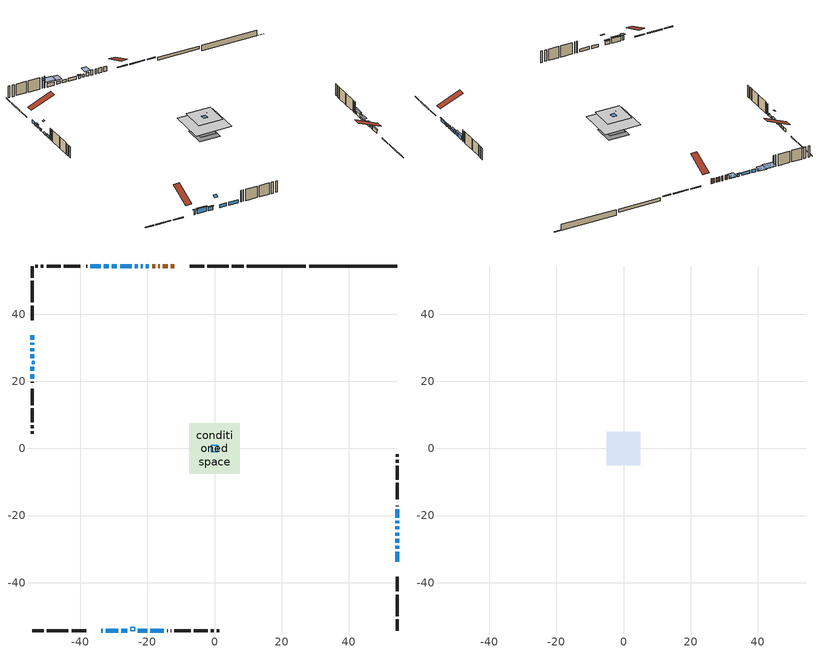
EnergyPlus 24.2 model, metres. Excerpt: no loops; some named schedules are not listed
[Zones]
conditioned space
 floor outside (Floor1 construction): -0.76,-0.76 -0.76,0.76 0.76,0.76 0.76,-0.76 z0.86
 floor outside (Floor2 construction): -0.85,-0.85 -0.85,0.85 0.85,0.85 0.85,-0.85 z0.86
 floor adiabatic (Floor4 construction): -3.23,-3.23 -3.23,3.23 3.23,3.23 3.23,-3.23 z0.86
 floor adiabatic (AdiabaticFloorConstruction): -7.5,-7.5 -7.5,7.5 7.5,7.5 7.5,-7.5 z3.3
 floor foundation (Slab1 construction): -4.26,-4.26 -4.26,4.26 4.26,4.26 4.26,-4.26 z-1.58
 floor foundation (Slab2 construction): -3.23,-3.23 -3.23,3.23 3.23,3.23 3.23,-3.23 z-0.53
 wall outside (RimJoist1 construction): 8.67,54.42 5.16,54.42 / -54.42,-54.42 -50.91,-54.42 / -54.42,54.42 -54.42,50.91 / 54.42,-54.42 54.42,-50.91 z0.86:1.16
 wall outside (RimJoist2 construction): 4.23,54.42 -2.19,54.42 / -49.98,-54.42 -43.56,-54.42 / -54.42,49.98 -54.42,43.56 / 54.42,-49.98 54.42,-43.56 z0.86:1.16
 wall outside (RimJoist3 construction): -3.12,54.42 -7.45,54.42 / -42.63,-54.42 -38.3,-54.42 / -54.42,42.63 -54.42,38.3 / 54.42,-42.63 54.42,-38.3 z0.86:1.16
 wall outside (AdiabaticWallConstruction 1): -11.95,54.42 -13.04,54.42 / -13.97,54.42 -15.43,54.42 / -16.35,54.42 -16.77,54.42 / -17.7,54.42 -18.61,54.42 z0.86:2.89
 wall outside (AdiabaticWallConstruction): -19.54,54.42 -20.45,54.42 / -54.42,29.96 -54.42,29.05 z0.86:2.39; -54.42,33.8 -54.42,32.43 / -54.42,31.5 -54.42,30.89 / -21.38,54.42 -21.95,54.42 / 54.42,-28.14 54.42,-26.91 / -24.72,54.42 -28.16,54.42 / 54.42,-25.99 54.42,-25.07 / -29.08,54.42 -30.61,54.42 / -54.42,22.19 -54.42,20.82 / -31.54,54.42 -33.06,54.42 / -22.87,-54.42 -20.13,-54.42 / -19.2,-54.42 -15.08,-54.42 z0.86:2.08; 54.42,-33.8 54.42,-30.75 z0.86:2.23; 54.42,-29.83 54.42,-29.06 / 54.42,-24.14 54.42,-23.23 / 54.42,-22.3 54.42,-21.54 z0.86:1.78; -22.88,54.42 -23.8,54.42 z0.86:1.93; -33.8,-54.42 -33.29,-54.42 z0.86:2.69; -32.36,-54.42 -28.71,-54.42 z0.86:2.89; -27.78,-54.42 -25.95,-54.42 / 54.42,-20.61 54.42,-18.17 / -33.99,54.42 -37.04,54.42 z0.86:2.38; -54.42,28.12 -54.42,26.9 z0.86:1.47; -54.42,24.34 -54.42,23.12 z0.86:1.32
 wall outside (Wall1 construction): -37.97,54.42 -38.18,54.42 / -14.16,-54.42 -13.94,-54.42 / -54.42,19.89 -54.42,19.67 / 54.42,-17.24 54.42,-17.03 z0.86:5.74
 wall outside (Wall2 construction): -39.11,54.42 -39.17,54.42 / -13.01,-54.42 -12.95,-54.42 / -54.42,18.75 -54.42,18.68 / 54.42,-16.1 54.42,-16.04 z0.86:5.74
 wall outside (Wall3 construction): -40.1,54.42 -44.98,54.42 / -12.02,-54.42 -7.14,-54.42 / -54.42,17.75 -54.42,12.87 / 54.42,-15.11 54.42,-10.22 z0.86:5.74
 wall outside (Wall4 construction): -45.91,54.42 -50.06,54.42 / -6.21,-54.42 -2.06,-54.42 / -54.42,11.94 -54.42,7.79 / 54.42,-9.29 54.42,-5.14 z0.86:5.74
 wall outside (Wall5 construction): -50.99,54.42 -51.82,54.42 / -1.13,-54.42 -0.3,-54.42 / -54.42,6.86 -54.42,6.03 / 54.42,-4.21 54.42,-3.38 z0.86:5.74
 wall outside (Wall6 construction): -52.75,54.42 -53.49,54.42 / 0.63,-54.42 1.37,-54.42 / -54.42,5.1 -54.42,4.36 / 54.42,-2.45 54.42,-1.71 z0.86:5.74
 wall foundation (FoundationWall1 construction): 28.21,54.42,-1.58 28.21,54.42,0.86 51.41,54.42,0.86 51.41,54.42,-1.48 54.42,54.42,-1.48 54.42,54.42,-1.58
 wall foundation (FoundationWall2 construction): 27.28,54.42 9.6,54.42 z-0.53:0.67
 window (WindowConstruction 18): -19.54,54.42 -20.45,54.42 z0.86:2.38
 window (WindowConstruction 7): -54.42,33.8 -54.42,32.43 z0.86:2.08
 window (WindowConstruction 8): -54.42,31.5 -54.42,30.89 z0.86:2.08
 window (WindowConstruction 20): -21.38,54.42 -21.95,54.42 z0.86:2.08
 window (WindowConstruction 9): 54.42,-33.8 54.42,-30.75 z0.86:2.23
 window (WindowConstruction 10): 54.42,-29.83 54.42,-29.06 z0.86:1.77
 window (WindowConstruction 11): 54.42,-28.13 54.42,-26.91 z0.86:2.08
 window (WindowConstruction 12): -22.88,54.42 -23.8,54.42 z0.86:1.93
 window (WindowConstruction 13): -24.73,54.42 -28.15,54.42 z0.86:2.08
 window (WindowConstruction 19): -33.8,-54.42 -33.29,-54.42 z0.86:2.69
 window (WindowConstruction 14): -32.36,-54.42 -28.71,-54.42 z0.86:2.89
 window (WindowConstruction 15): -27.78,-54.42 -25.95,-54.42 z0.86:2.38
 window (WindowConstruction 16): -54.42,29.96 -54.42,29.05 z0.86:2.38
 window (WindowConstruction 17): -54.42,28.12 -54.42,26.9 z0.86:1.47
 window (WindowConstruction 21): 54.42,-25.99 54.42,-25.07 z0.86:2.08
 window (WindowConstruction): 54.42,-24.14 54.42,-23.23 z0.86:1.77
 window (WindowConstruction 22): -29.08,54.42 -30.61,54.42 z0.86:2.08
 window (WindowConstruction 23): -54.42,24.34 -54.42,23.12 z0.86:1.32
 window (WindowConstruction 24): -54.42,22.19 -54.42,20.82 z0.86:2.08
 window (WindowConstruction 1): 54.42,-22.3 54.42,-21.54 z0.86:1.77
 window (WindowConstruction 2): 54.42,-20.61 54.42,-18.17 z0.86:2.38
 window (WindowConstruction 3): -31.54,54.42 -33.06,54.42 z0.86:2.08
 window (WindowConstruction 4): -33.99,54.42 -37.04,54.42 z0.86:2.38
 window (WindowConstruction 5): -22.87,-54.42 -20.13,-54.42 z0.86:2.08
 window (WindowConstruction 6): -19.2,-54.42 -15.08,-54.42 z0.86:2.08
 door (Door): -11.95,54.42 -13.04,54.42 z0.86:2.89
 door (Door 1): -13.97,54.42 -15.43,54.42 z0.86:2.89
 door (Door 2): -16.36,54.42 -16.77,54.42 z0.86:2.89
 door (Door 3): -17.7,54.42 -18.61,54.42 z0.86:2.89
 ceiling adiabatic (AdiabaticFloorConstruction): 7.5,-7.5 7.5,7.5 -7.5,7.5 -7.5,-7.5 z3.3
 roof outside (Roof1 construction): -2.12,2.12 -2.12,-2.12 2.12,-2.12 2.12,2.12 z5.74
 roof outside (AdiabaticRoofConstruction): 0.92,0.92 -0.92,0.92 -0.92,-0.92 0.92,-0.92 z5.74; -23.8,-54.42,5.74 -23.8,-53.29,6.21 -25.02,-53.29,6.21 -25.02,-54.42,5.74; -54.42,25.27,5.74 -53.77,25.27,6.01 -53.77,25.97,6.01 -54.42,25.97,5.74
 skylight (SkylightConstruction): 0.91,0.91 -0.91,0.91 -0.91,-0.91 0.91,-0.91 z5.74
 skylight (SkylightConstruction 1): -23.8,-54.42,5.74 -23.8,-53.3,6.21 -25.02,-53.3,6.21 -25.02,-54.42,5.74
 skylight (SkylightConstruction 2): -54.42,25.27,5.74 -53.77,25.27,6.01 -53.77,25.97,6.01 -54.42,25.97,5.74
attic - vented
 floor to conditioned space (Floor3 construction Reversed): -5.07,-5.07 -5.07,5.07 5.07,5.07 5.07,-5.07 z5.74
 roof outside (Roof2 construction): -11.02,54.42,5.74 -11.02,44.68,9.8 -8.38,44.68,9.8 -8.38,54.42,5.74; -34.73,-54.42,5.74 -34.73,-44.68,9.8 -37.37,-44.68,9.8 -37.37,-54.42,5.74; -54.42,34.73,5.74 -44.68,34.73,9.8 -44.68,37.37,9.8 -54.42,37.37,5.74; 54.42,-34.73,5.74 44.68,-34.73,9.8 44.68,-37.37,9.8 54.42,-37.37,5.74
shading: -21.06,54.42 -18.93,54.42 -18.93,57.47 -21.06,57.47 z2.99; 54.42,-30.6 54.42,-33.95 54.88,-33.95 54.88,-30.6 z2.38; 54.42,-28.76 54.42,-30.12 54.88,-30.12 54.88,-28.76 z2.07; 54.42,-26.62 54.42,-28.43 54.88,-28.43 54.88,-26.62 z2.38; -24.1,54.42 -22.58,54.42 -22.58,54.88 -24.1,54.88 z2.23; -32.83,-54.42 -34.26,-54.42 -34.26,-55.49 -32.83,-55.49 z3.15; -28.41,-54.42 -32.66,-54.42 -32.66,-54.88 -28.41,-54.88 z3.19; -25.65,-54.42 -28.08,-54.42 -28.08,-54.88 -25.65,-54.88 z2.68; -54.42,28.75 -54.42,30.26 -54.88,30.26 -54.88,28.75 z2.68; -54.42,26.6 -54.42,28.42 -54.88,28.42 -54.88,26.6 z1.77; 54.42,-22.32 54.42,-25.05 54.88,-25.05 54.88,-22.32 z2.69; -54.42,22.82 -54.42,24.64 -55.03,24.64 -55.03,22.82 z1.62; 54.42,-20.63 54.42,-23.21 54.88,-23.21 54.88,-20.63 z2.69; 54.42,-17.26 54.42,-21.52 54.88,-21.52 54.88,-17.26 z3.3; -33.67,54.42 -30.93,54.42 -30.93,57.47 -33.67,57.47 z2.69; -37.65,54.42 -33.38,54.42 -33.38,57.47 -37.65,57.47 z2.99
[Building]
Building 1: Terrain=Suburbs
[Site:Location]
Vancouver Intl AP_BC: Latitude {deg}=49.19; Longitude {deg}=-123.18; Time Zone {hr}=-8; Elevation {m}=4; Keep Site Location Information=Yes
[Site:GroundTemperature:Shallow]
8.06451, 6.96315, 6.87495, 7.3976, 9.49575, 11.5841, 13.3946, 14.5416, 14.639, 13.7062, 11.9418, 9.91751
[Site:WaterMainsTemperature]
Calculation Method=Schedule; Temperature Schedule=mains temperature schedule
[Material] Roughness=Rough; Thermal Absorptance=0.9
Name | Thickness {m} | Conductivity {W/m-K} | Density {kg/m3} | Specific Heat {J/kg-K} | Solar Absorptance | Visible Absorptance
asphalt or fiberglass shingles | 0.00635 | 0.162714 | 1121.4 | 1465.45 | 0.4 | 0.4
asphalt or fiberglass shingles 1 | 0.00635 | 0.162714 | 1121.4 | 1465.45 | 0.7 | 0.7
ceiling loosefill ins | 0.254 | 0.0480833 | 16.02 | 1046.75 | 0.7 | 0.7
ceiling stud and cavity | 0.1397 | 0.129003 | 65.682 | 1177.47 | 0.7 | 0.7
concrete 4.0 in. | 0.1016 | 1.803125 | 2242.8 | 837.4 | 0.7 | 0.7
concrete 8.0 in. | 0.2032 | 1.803125 | 2242.8 | 837.4 | 0.7 | 0.7
door material | 0.04445 | 0.0451087 | 512.64 | 1214.23 | 0.7 | 0.7
door material 1 | 0.04445 | 0.053851 | 512.64 | 1214.23 | 0.7 | 0.7
exterior vertical ins | 0.0413154 | 0.029427 | 32.04 | 1214.23 | 0.7 | 0.7
exterior vertical ins 1 | 0.00440455 | 0.029427 | 32.04 | 1214.23 | 0.7 | 0.7
floor covering | 0.0127 | 0.0433444 | 54.468 | 1339.84 | 0.6 | 0.6
floor covering 1 | 0.0127 | 9.015625 | 54.468 | 1339.84 | 0.6 | 0.6
floor rigid ins; roof rigid ins | 0.103632 | 0.029427 | 32.04 | 1214.23 | 0.7 | 0.7
floor rigid ins 1; roof rigid ins 1; wall rigid ins | 0.512978 | 0.029427 | 32.04 | 1214.23 | 0.7 | 0.7
floor stud and cavity | 0.1397 | 0.201264 | 92.3553 | 1139.71 | 0.7 | 0.7
floor stud and cavity 1 | 0.1397 | 0.194361 | 92.3553 | 1139.71 | 0.7 | 0.7
floor stud and cavity 2 | 0.0889 | 0.233522 | 50.32683 | 1063.81 | 0.7 | 0.7
floor stud and cavity 3 | 0.1397 | 1.75129 | 37.0049 | 1207.88 | 0.7 | 0.7
furniture material conditioned space 1 | 0.1524 | 0.115458 | 640.8 | 1214.23 | 0.6 | 0.6
gypsum board | 0.0127 | 0.160291 | 801 | 837.4 | 0.6 | 0.6
gypsum board 1 | 0.0127 | 0.160291 | 801 | 837.4 | 0.7 | 0.7
osb sheathing 0.5 in. | 0.0127 | 0.115458 | 512.64 | 1214.23 | 0.7 | 0.7
osb sheathing 0.75 in. | 0.01905 | 0.115458 | 512.64 | 1214.23 | 0.7 | 0.7
osb sheathing 2.0 in. | 0.0508 | 0.115458 | 512.64 | 1214.23 | 0.7 | 0.7
rim joist stud and cavity | 0.0508 | 0.0311024 | 125.044 | 1163.47 | 0.6 | 0.6
rim joist stud and cavity 1 | 0.0508 | 0.648972 | 50.32683 | 1063.81 | 0.6 | 0.6
roof stud and cavity | 0.2032 | 1.06914 | 78.34581 | 1123.46 | 0.7 | 0.7
roof stud and cavity 1 | 0.18415 | 1.78686 | 37.0049 | 1207.88 | 0.6 | 0.6
slab rigid ins | 0.0621787 | 0.029427 | 32.04 | 1214.23 | 0.7 | 0.7
wall stud and cavity | 0.1397 | 0.156797 | 139.0536 | 1170.24 | 0.7 | 0.7
wall stud and cavity 1 | 0.1397 | 0.197854 | 139.0536 | 1170.24 | 0.7 | 0.7
wall stud and cavity 2 | 0.1397 | 0.101716 | 139.0536 | 1170.24 | 0.7 | 0.7
wall stud and cavity 3 | 0.1397 | 0.103305 | 139.0536 | 1170.24 | 0.7 | 0.7
wall stud and cavity 4 | 0.1397 | 0.118771 | 139.0536 | 1170.24 | 0.7 | 0.7
wall stud and cavity 5 | 0.1397 | 0.073224 | 139.0536 | 1170.24 | 0.7 | 0.7
wall stud and cavity 6 | 0.0889 | 0.380278 | 52.3479 | 1209.89 | 0.7 | 0.7
wall stud and cavity 7 | 0.0889 | 0.391764 | 83.0341 | 1211.67 | 0.7 | 0.7
wood siding | 0.0254 | 0.102417 | 544.68 | 1172.36 | 0.4 | 0.4
wood siding 1; wood siding 2; wood siding 3 | 0.0254 | 0.102417 | 544.68 | 1172.36 | 0.7 | 0.7
[WindowMaterial:SimpleGlazingSystem]
Name | U-Factor {W/m2-K} | Solar Heat Gain Coefficient
SkylightMaterial | 3.96254 | 0.7477
SkylightMaterial 1 | 2.97402 | 0.7152
SkylightMaterial 2 | 3.42353 | 0.6827
WindowMaterial | 2.95029 | 0.64
WindowMaterial 1 | 2.96164 | 0.62
WindowMaterial 10 | 2.98606 | 0.56
WindowMaterial 11 | 3.00934 | 0.53
WindowMaterial 12 | 2.91792 | 0.64
WindowMaterial 13 | 4.21762 | 0.68
WindowMaterial 14 | 2.89408 | 0.69
WindowMaterial 15 | 2.99458 | 0.6
WindowMaterial 16 | 3.7259 | 0.69
WindowMaterial 17 | 2.77597 | 0.6
WindowMaterial 18 | 4.284051 | 0.65
WindowMaterial 19 | 2.99912 | 0.59
WindowMaterial 2 | 6.50642 | 0.81
WindowMaterial 20 | 3.04 | 0.45
WindowMaterial 3 | 2.96562 | 0.59
WindowMaterial 4 | 2.912814 | 0.65
WindowMaterial 5 | 2.8867 | 0.7
WindowMaterial 6 | 2.87534 | 0.71
WindowMaterial 7 | 3.01842 | 0.5
WindowMaterial 8 | 2.90486 | 0.68
WindowMaterial 9 | 3.03092 | 0.49
[Construction]
AdiabaticFloorConstruction: floor stud and cavity 3, floor rigid ins 1, osb sheathing 0.75 in., floor covering
AdiabaticRoofConstruction: asphalt or fiberglass shingles 1, roof rigid ins 1, osb sheathing 0.75 in., roof stud and cavity 1
AdiabaticWallConstruction: wood siding 2, wall rigid ins, wall stud and cavity 6, gypsum board
AdiabaticWallConstruction 1: wood siding 3, wall rigid ins, wall stud and cavity 6, gypsum board
Door; Door 2; Door 3: door material
Door 1: door material 1
Floor1 construction: floor stud and cavity, floor rigid ins, osb sheathing 0.75 in., floor covering
Floor2 construction: floor stud and cavity 1, floor rigid ins, osb sheathing 0.75 in., floor covering
Floor3 construction Reversed: gypsum board, ceiling stud and cavity, ceiling loosefill ins
Floor4 construction: floor stud and cavity 2, floor covering 1
FoundationWall1 construction; FoundationWall2 construction: concrete 8.0 in., gypsum board 1
furniture construction conditioned space 1: furniture material conditioned space 1
PartitionWallConstruction: gypsum board, wall stud and cavity 7, gypsum board
RimJoist1 construction; RimJoist2 construction: wood siding 1, osb sheathing 2.0 in., rim joist stud and cavity
RimJoist3 construction: wood siding 1, rim joist stud and cavity 1
Roof1 construction: asphalt or fiberglass shingles, roof rigid ins, osb sheathing 0.75 in., roof stud and cavity, gypsum board
Roof2 construction: asphalt or fiberglass shingles
SkylightConstruction: SkylightMaterial
SkylightConstruction 1: SkylightMaterial 1
SkylightConstruction 2: SkylightMaterial 2
Slab1 construction: slab rigid ins, concrete 4.0 in.
Slab2 construction: concrete 4.0 in.
Wall1 construction: wood siding, osb sheathing 0.5 in., wall stud and cavity, gypsum board
Wall2 construction: wood siding, osb sheathing 0.5 in., wall stud and cavity 1, gypsum board
Wall3 construction: wood siding, osb sheathing 0.5 in., wall stud and cavity 2, gypsum board
Wall4 construction: wood siding, osb sheathing 0.5 in., wall stud and cavity 3, gypsum board
Wall5 construction: wood siding, osb sheathing 0.5 in., wall stud and cavity 4, gypsum board
Wall6 construction: wood siding, osb sheathing 0.5 in., wall stud and cavity 5, gypsum board
WindowConstruction; WindowConstruction 7: WindowMaterial
WindowConstruction 1: WindowMaterial 1
WindowConstruction 10: WindowMaterial 9
WindowConstruction 11: WindowMaterial 10
WindowConstruction 12: WindowMaterial 11
WindowConstruction 13: WindowMaterial 12
WindowConstruction 14: WindowMaterial 13
WindowConstruction 15: WindowMaterial 14
WindowConstruction 16: WindowMaterial 15
WindowConstruction 17; WindowConstruction 8: WindowMaterial 7
WindowConstruction 18: WindowMaterial 16
WindowConstruction 19: WindowMaterial 17
WindowConstruction 2: WindowMaterial 2
WindowConstruction 20: WindowMaterial 18
WindowConstruction 21: WindowMaterial 19
WindowConstruction 22; WindowConstruction 3: WindowMaterial 3
WindowConstruction 23; WindowConstruction 24: WindowMaterial 20
WindowConstruction 4: WindowMaterial 4
WindowConstruction 5: WindowMaterial 5
WindowConstruction 6: WindowMaterial 6
WindowConstruction 9: WindowMaterial 8
[Zone] Multiplier=1; Part of Total Floor Area=Yes
Name | Volume {m3}
attic - vented | 68.6745
conditioned space | 876.5
[Space]
Name | Zone | Volume {m3}
attic - vented 1 | attic - vented | 68.6745
conditioned space 1 | conditioned space | 876.5
[ZoneInfiltration:EffectiveLeakageArea]
infil attic - vented 1: Zone or Space=attic - vented 1; Schedule=Always On Discrete; Effective Air Leakage Area {cm2}=4250.38; Stack Coefficient=0.000282342; Wind Coefficient=1.13529e-05
[ZoneMixing]
whole house fan mix: Zone or Space=attic - vented; Schedule=Always On Continuous; Design Flow Rate Calculation Method=Flow/Zone; Design Flow Rate {m3/s}=0; Source Zone or Space=conditioned space
[SurfaceProperty:ExposedFoundationPerimeter] Exposed Perimeter Calculation Method=TotalExposedPerimeter
Name | Total Exposed Perimeter {m}
Slab1 | 26.213
Slab2 | 17.678
[InternalMass] Zone or ZoneList=conditioned space; Space or SpaceList=conditioned space 1
Name | Construction | Surface Area {m2}
furniture mass conditioned space 1 | furniture construction conditioned space 1 | 154.632
partition wall mass | PartitionWallConstruction | 344.87
[Lights]
interior lighting: Zone or ZoneList or Space or SpaceList=conditioned space 1; Schedule=interior lighting schedule; Design Level Calculation Method=LightingLevel; Lighting Level {W}=343.2; Return Air Fraction=0; Fraction Radiant=0.6; Fraction Visible=0.2; Fraction Replaceable=1
[People]
occupants: Zone or ZoneList or Space or SpaceList=conditioned space 1; Number of People Schedule=occupants schedule; Number of People Calculation Method=People; Number of People=3; Fraction Radiant=0.314171; Sensible Heat Fraction=0.56303; Activity Level Schedule=occupants activity schedule; Carbon Dioxide Generation Rate {m3/s-W}=0; Enable ASHRAE 55 Comfort Warnings=No; Mean Radiant Temperature Calculation Type=EnclosureAveraged
[ElectricEquipment] Zone or ZoneList or Space or SpaceList=conditioned space 1; Design Level Calculation Method=EquipmentLevel
Name | Schedule | Design Level {W} | Fraction Latent | Fraction Radiant | Fraction Lost
clothes dryer | clothes dryer schedule | 140.772 | 0.015 | 0.081 | 0.85
clothes washer | clothes washer schedule | 32.1985 | 0.03 | 0.162 | 0.7
cooking range | cooking range schedule | 215.147 | 0.08 | 0.432 | 0.2
dishwasher | dishwasher schedule | 66.8632 | 0.3 | 0.18 | 0.4
fridge | fridge schedule | 72.9452 | 0 | 0.6 | 0
mech vent bath fan 0 | mech vent bath fan 0 schedule | 25.1 | 0 | 0 | 1
mech vent bath fan 1 | mech vent bath fan 1 schedule | 25.1 | 0 | 0 | 1
mech vent house fan | mech vent house fan schedule | 0 | 0 | 0 | 1
mech vent house fan cfis | mech vent house fan cfis schedule | 0 | 0 | 0 | 0
mech vent range fan 0 | mech vent range fan 0 schedule | 57 | 0 | 0 | 1
misc plug loads | misc plug loads schedule | 494.7 | 0.045 | 0.513 | 0.1
whole house fan | Always On Discrete | 0 | 0 | 0 | 1
[OtherEquipment] Zone or ZoneList or Space or SpaceList=conditioned space 1; Design Level Calculation Method=EquipmentLevel
Name | Fuel Type | Schedule | Design Level {W} | Fraction Latent | Fraction Radiant | Fraction Lost
clothes dryer 1 | Electricity | clothes dryer schedule | 0 | 0.015 | 0.081 | 0.85
cooking range 1 | Electricity | cooking range schedule | 0 | 0.08 | 0.432 | 0.2
general water use latent | None | general water use schedule | 62.594 | 1 | 0 | 0
general water use sensible | None | general water use schedule | -61.6891 | 0 | 0.6 | 0
mech vent house fan latent load | None | Always On Discrete | 0 | 1 | 0 | 0
mech vent house fan sensible load | None | Always On Discrete | 0 | 0 | 0 | 0
water heater energy adjustment1 | NaturalGas | Always On Discrete | 0.01 | 0 | 0 | 1
[ZoneInfiltration:DesignFlowRate] Zone or ZoneList or Space or SpaceList=conditioned space 1; Schedule=Always On Discrete; Design Flow Rate Calculation Method=Flow/Zone; Design Flow Rate {m3/s}=0
infil flow; natural vent flow; whole house fan flow
[Foundation:Kiva] Initial Indoor Air Temperature {C}=18; Wall Depth Below Slab {m}=0.2032; Custom Block X Position 1 {m}=0.2159; Custom Block Z Position 1 {m}=0
Name | Wall Height Above Grade {m} | Custom Block Material Name 1 | Custom Block Depth 1 {m}
Foundation Kiva 1 | 0.859993 | exterior vertical ins | 2.43998
Foundation Kiva 2 | 0.670011 | exterior vertical ins 1 | 1.2
[Foundation:Kiva:Settings]
Soil Conductivity {W/m-K}=0.849921; Soil Density {kg/m3}=1842.3; Soil Specific Heat {J/kg-K}=418.7; Ground Solar Absorptivity=0.9; Ground Thermal Absorptivity=0.9; Ground Surface Roughness {m}=0.03; Far-Field Width {m}=40; Deep-Ground Boundary Condition=ZeroFlux; Deep-Ground Depth {m}=40; Minimum Cell Dimension {m}=0.2; Maximum Cell Growth Coefficient=3; Simulation Timestep=Timestep
[Exterior:Lights]
exterior lighting: Schedule=exterior lighting schedule; Design Level {W}=75.6
[Schedule:Constant]
Name | Hourly Value
Always On Continuous; mech vent house fan schedule; mech vent house fan cfis schedule; Always On Discrete | 1
occupants activity schedule | 117.228
fridge schedule | 0
[Schedule:Week:Daily]
interior lighting schedule Week Rule - Jan1-Jan27: interior lighting schedule day, interior lighting schedule day, interior lighting schedule day, interior lighting schedule day, interior lighting schedule day, interior lighting schedule day, interior lighting schedule day, interior lighting schedule default day, interior lighting schedule default day, interior lighting schedule default day, interior lighting schedule default day, interior lighting schedule default day
interior lighting schedule Week Rule - Jan28-Feb3: interior lighting schedule day, interior lighting schedule day, interior lighting schedule day, interior lighting schedule day, interior lighting schedule day 1, interior lighting schedule day 1, interior lighting schedule day 1, interior lighting schedule default day, interior lighting schedule default day, interior lighting schedule default day, interior lighting schedule default day, interior lighting schedule default day
interior lighting schedule Week Rule - Feb4-Feb24: interior lighting schedule day 1, interior lighting schedule day 1, interior lighting schedule day 1, interior lighting schedule day 1, interior lighting schedule day 1, interior lighting schedule day 1, interior lighting schedule day 1, interior lighting schedule default day, interior lighting schedule default day, interior lighting schedule default day, interior lighting schedule default day, interior lighting schedule default day
interior lighting schedule Week Rule - Feb25-Mar3: interior lighting schedule day 1, interior lighting schedule day 1, interior lighting schedule day 1, interior lighting schedule day 1, interior lighting schedule day 2, interior lighting schedule day 2, interior lighting schedule day 2, interior lighting schedule default day, interior lighting schedule default day, interior lighting schedule default day, interior lighting schedule default day, interior lighting schedule default day
interior lighting schedule Week Rule - Mar4-Mar31: interior lighting schedule day 2, interior lighting schedule day 2, interior lighting schedule day 2, interior lighting schedule day 2, interior lighting schedule day 2, interior lighting schedule day 2, interior lighting schedule day 2, interior lighting schedule default day, interior lighting schedule default day, interior lighting schedule default day, interior lighting schedule default day, interior lighting schedule default day
interior lighting schedule Week Rule - Apr1-Apr28: interior lighting schedule day 3, interior lighting schedule day 3, interior lighting schedule day 3, interior lighting schedule day 3, interior lighting schedule day 3, interior lighting schedule day 3, interior lighting schedule day 3, interior lighting schedule default day, interior lighting schedule default day, interior lighting schedule default day, interior lighting schedule default day, interior lighting schedule default day
interior lighting schedule Week Rule - Apr29-May5: interior lighting schedule day 3, interior lighting schedule day 3, interior lighting schedule day 4, interior lighting schedule day 4, interior lighting schedule day 4, interior lighting schedule day 4, interior lighting schedule day 4, interior lighting schedule default day, interior lighting schedule default day, interior lighting schedule default day, interior lighting schedule default day, interior lighting schedule default day
interior lighting schedule Week Rule - May6-May26: interior lighting schedule day 4, interior lighting schedule day 4, interior lighting schedule day 4, interior lighting schedule day 4, interior lighting schedule day 4, interior lighting schedule day 4, interior lighting schedule day 4, interior lighting schedule default day, interior lighting schedule default day, interior lighting schedule default day, interior lighting schedule default day, interior lighting schedule default day
interior lighting schedule Week Rule - May27-Jun2: interior lighting schedule day 4, interior lighting schedule day 4, interior lighting schedule day 4, interior lighting schedule day 4, interior lighting schedule day 4, interior lighting schedule day 5, interior lighting schedule day 5, interior lighting schedule default day, interior lighting schedule default day, interior lighting schedule default day, interior lighting schedule default day, interior lighting schedule default day
interior lighting schedule Week Rule - Jun3-Jun30: interior lighting schedule day 5, interior lighting schedule day 5, interior lighting schedule day 5, interior lighting schedule day 5, interior lighting schedule day 5, interior lighting schedule day 5, interior lighting schedule day 5, interior lighting schedule default day, interior lighting schedule default day, interior lighting schedule default day, interior lighting schedule default day, interior lighting schedule default day
interior lighting schedule Week Rule - Jul1-Jul28: interior lighting schedule day 6, interior lighting schedule day 6, interior lighting schedule day 6, interior lighting schedule day 6, interior lighting schedule day 6, interior lighting schedule day 6, interior lighting schedule day 6, interior lighting schedule default day, interior lighting schedule default day, interior lighting schedule default day, interior lighting schedule default day, interior lighting schedule default day
interior lighting schedule Week Rule - Jul29-Aug4: interior lighting schedule day 6, interior lighting schedule day 6, interior lighting schedule day 6, interior lighting schedule day 7, interior lighting schedule day 7, interior lighting schedule day 7, interior lighting schedule day 7, interior lighting schedule default day, interior lighting schedule default day, interior lighting schedule default day, interior lighting schedule default day, interior lighting schedule default day
interior lighting schedule Week Rule - Aug5-Aug25: interior lighting schedule day 7, interior lighting schedule day 7, interior lighting schedule day 7, interior lighting schedule day 7, interior lighting schedule day 7, interior lighting schedule day 7, interior lighting schedule day 7, interior lighting schedule default day, interior lighting schedule default day, interior lighting schedule default day, interior lighting schedule default day, interior lighting schedule default day
interior lighting schedule Week Rule - Aug26-Sep1: interior lighting schedule day 7, interior lighting schedule day 7, interior lighting schedule day 7, interior lighting schedule day 7, interior lighting schedule day 7, interior lighting schedule day 7, interior lighting schedule day 8, interior lighting schedule default day, interior lighting schedule default day, interior lighting schedule default day, interior lighting schedule default day, interior lighting schedule default day
interior lighting schedule Week Rule - Sep2-Sep29: interior lighting schedule day 8, interior lighting schedule day 8, interior lighting schedule day 8, interior lighting schedule day 8, interior lighting schedule day 8, interior lighting schedule day 8, interior lighting schedule day 8, interior lighting schedule default day, interior lighting schedule default day, interior lighting schedule default day, interior lighting schedule default day, interior lighting schedule default day
interior lighting schedule Week Rule - Sep30-Oct6: interior lighting schedule day 8, interior lighting schedule day 9, interior lighting schedule day 9, interior lighting schedule day 9, interior lighting schedule day 9, interior lighting schedule day 9, interior lighting schedule day 9, interior lighting schedule default day, interior lighting schedule default day, interior lighting schedule default day, interior lighting schedule default day, interior lighting schedule default day
interior lighting schedule Week Rule - Oct7-Oct27: interior lighting schedule day 9, interior lighting schedule day 9, interior lighting schedule day 9, interior lighting schedule day 9, interior lighting schedule day 9, interior lighting schedule day 9, interior lighting schedule day 9, interior lighting schedule default day, interior lighting schedule default day, interior lighting schedule default day, interior lighting schedule default day, interior lighting schedule default day
interior lighting schedule Week Rule - Oct28-Nov3: interior lighting schedule day 9, interior lighting schedule day 9, interior lighting schedule day 9, interior lighting schedule day 9, interior lighting schedule day 10, interior lighting schedule day 10, interior lighting schedule day 10, interior lighting schedule default day, interior lighting schedule default day, interior lighting schedule default day, interior lighting schedule default day, interior lighting schedule default day
interior lighting schedule Week Rule - Nov4-Nov24: interior lighting schedule day 10, interior lighting schedule day 10, interior lighting schedule day 10, interior lighting schedule day 10, interior lighting schedule day 10, interior lighting schedule day 10, interior lighting schedule day 10, interior lighting schedule default day, interior lighting schedule default day, interior lighting schedule default day, interior lighting schedule default day, interior lighting schedule default day
interior lighting schedule Week Rule - Nov25-Dec1: interior lighting schedule day 10, interior lighting schedule day 10, interior lighting schedule day 10, interior lighting schedule day 10, interior lighting schedule day 10, interior lighting schedule day 10, interior lighting schedule day 11, interior lighting schedule default day, interior lighting schedule default day, interior lighting schedule default day, interior lighting schedule default day, interior lighting schedule default day
interior lighting schedule Week Rule - Dec2-Dec31: interior lighting schedule day 11, interior lighting schedule day 11, interior lighting schedule day 11, interior lighting schedule day 11, interior lighting schedule day 11, interior lighting schedule day 11, interior lighting schedule day 11, interior lighting schedule default day, interior lighting schedule default day, interior lighting schedule default day, interior lighting schedule default day, interior lighting schedule default day
occupants schedule Week Rule - Jan1-Dec31: occupants schedule day, occupants schedule day, occupants schedule day, occupants schedule day, occupants schedule day, occupants schedule day, occupants schedule day, occupants schedule default day, occupants schedule default day, occupants schedule default day, occupants schedule default day, occupants schedule default day
clothes dryer schedule Week Rule - Jan1-Dec31: clothes dryer schedule day, clothes dryer schedule day, clothes dryer schedule day, clothes dryer schedule day, clothes dryer schedule day, clothes dryer schedule day, clothes dryer schedule day, clothes dryer schedule default day, clothes dryer schedule default day, clothes dryer schedule default day, clothes dryer schedule default day, clothes dryer schedule default day
clothes washer schedule Week Rule - Jan1-Dec31: clothes washer schedule day, clothes washer schedule day, clothes washer schedule day, clothes washer schedule day, clothes washer schedule day, clothes washer schedule day, clothes washer schedule day, clothes washer schedule default day, clothes washer schedule default day, clothes washer schedule default day, clothes washer schedule default day, clothes washer schedule default day
[Schedule:Year]
interior lighting schedule: interior lighting schedule Week Rule - Jan1-Jan27, 1, 1, 1, 27, interior lighting schedule Week Rule - Jan28-Feb3, 1, 28, 2, 3, interior lighting schedule Week Rule - Feb4-Feb24, 2, 4, 2, 24, interior lighting schedule Week Rule - Feb25-Mar3, 2, 25, 3, 3, interior lighting schedule Week Rule - Mar4-Mar31, 3, 4, 3, 31, interior lighting schedule Week Rule - Apr1-Apr28, 4, 1, 4, 28, interior lighting schedule Week Rule - Apr29-May5, 4, 29, 5, 5, interior lighting schedule Week Rule - May6-May26, 5, 6, 5, 26, interior lighting schedule Week Rule - May27-Jun2, 5, 27, 6, 2, interior lighting schedule Week Rule - Jun3-Jun30, 6, 3, 6, 30, interior lighting schedule Week Rule - Jul1-Jul28, 7, 1, 7, 28, interior lighting schedule Week Rule - Jul29-Aug4, 7, 29, 8, 4, interior lighting schedule Week Rule - Aug5-Aug25, 8, 5, 8, 25, interior lighting schedule Week Rule - Aug26-Sep1, 8, 26, 9, 1, interior lighting schedule Week Rule - Sep2-Sep29, 9, 2, 9, 29, interior lighting schedule Week Rule - Sep30-Oct6, 9, 30, 10, 6, interior lighting schedule Week Rule - Oct7-Oct27, 10, 7, 10, 27, interior lighting schedule Week Rule - Oct28-Nov3, 10, 28, 11, 3, interior lighting schedule Week Rule - Nov4-Nov24, 11, 4, 11, 24, interior lighting schedule Week Rule - Nov25-Dec1, 11, 25, 12, 1, interior lighting schedule Week Rule - Dec2-Dec31, 12, 2, 12, 31
occupants schedule: occupants schedule Week Rule - Jan1-Dec31, 1, 1, 12, 31
clothes dryer schedule: clothes dryer schedule Week Rule - Jan1-Dec31, 1, 1, 12, 31
clothes washer schedule: clothes washer schedule Week Rule - Jan1-Dec31, 1, 1, 12, 31
cooking range schedule: cooking range schedule Week Rule - Jan1-Dec31, 1, 1, 12, 31
dishwasher schedule: dishwasher schedule Week Rule - Jan1-Dec31, 1, 1, 12, 31
mech vent bath fan 0 schedule: mech vent bath fan 0 schedule Week Rule - Jan1-Dec31, 1, 1, 12, 31
mech vent bath fan 1 schedule: mech vent bath fan 1 schedule Week Rule - Jan1-Dec31, 1, 1, 12, 31
mech vent range fan 0 schedule: mech vent range fan 0 schedule Week Rule - Jan1-Dec31, 1, 1, 12, 31
misc plug loads schedule: misc plug loads schedule Week Rule - Jan1-Dec31, 1, 1, 12, 31
general water use schedule: general water use schedule Week Rule - Jan1-Dec31, 1, 1, 12, 31
exterior lighting schedule: exterior lighting schedule Week Rule - Jan1-Jan27, 1, 1, 1, 27, exterior lighting schedule Week Rule - Jan28-Feb3, 1, 28, 2, 3, exterior lighting schedule Week Rule - Feb4-Feb24, 2, 4, 2, 24, exterior lighting schedule Week Rule - Feb25-Mar3, 2, 25, 3, 3, exterior lighting schedule Week Rule - Mar4-Mar31, 3, 4, 3, 31, exterior lighting schedule Week Rule - Apr1-Apr28, 4, 1, 4, 28, exterior lighting schedule Week Rule - Apr29-May5, 4, 29, 5, 5, exterior lighting schedule Week Rule - May6-May26, 5, 6, 5, 26, exterior lighting schedule Week Rule - May27-Jun2, 5, 27, 6, 2, exterior lighting schedule Week Rule - Jun3-Jun30, 6, 3, 6, 30, exterior lighting schedule Week Rule - Jul1-Jul28, 7, 1, 7, 28, exterior lighting schedule Week Rule - Jul29-Aug4, 7, 29, 8, 4, exterior lighting schedule Week Rule - Aug5-Aug25, 8, 5, 8, 25, exterior lighting schedule Week Rule - Aug26-Sep1, 8, 26, 9, 1, exterior lighting schedule Week Rule - Sep2-Sep29, 9, 2, 9, 29, exterior lighting schedule Week Rule - Sep30-Oct6, 9, 30, 10, 6, exterior lighting schedule Week Rule - Oct7-Oct27, 10, 7, 10, 27, exterior lighting schedule Week Rule - Oct28-Nov3, 10, 28, 11, 3, exterior lighting schedule Week Rule - Nov4-Nov24, 11, 4, 11, 24, exterior lighting schedule Week Rule - Nov25-Dec1, 11, 25, 12, 1, exterior lighting schedule Week Rule - Dec2-Dec31, 12, 2, 12, 31
[Schedule:Compact]
mains temperature schedule: Through: 01/01, For: AllDays, Until: 24:00, 11.375, Through: 01/02, For: AllDays, Until: 24:00, 11.3367, Through: 01/03, For: AllDays, Until: 24:00, 11.2994, Through: 01/04, For: AllDays, Until: 24:00, 11.2628, Through: 01/05, For: AllDays, Until: 24:00, 11.2267, Through: 01/06, For: AllDays, Until: 24:00, 11.1917, Through: 01/07, For: AllDays, Until: 24:00, 11.1578, Through: 01/08, For: AllDays, Until: 24:00, 11.1244, Through: 01/09, For: AllDays, Until: 24:00, 11.0917, Through: 01/10, For: AllDays, Until: 24:00, 11.06, Through: 01/11, For: AllDays, Until: 24:00, 11.0289, Through: 01/12, For: AllDays, Until: 24:00, 10.9989, Through: 01/13, For: AllDays, Until: 24:00, 10.97, Through: 01/14, For: AllDays, Until: 24:00, 10.9417, Through: 01/15, For: AllDays, Until: 24:00, 10.9139, Through: 01/16, For: AllDays, Until: 24:00, 10.8878, Through: 01/17, For: AllDays, Until: 24:00, 10.8622, Through: 01/18, For: AllDays, Until: 24:00, 10.8372, Through: 01/19, For: AllDays, Until: 24:00, 10.8133, Through: 01/20, For: AllDays, Until: 24:00, 10.7906, Through: 01/21, For: AllDays, Until: 24:00, 10.7683, Through: 01/22, For: AllDays, Until: 24:00, 10.7478, Through: 01/23, For: AllDays, Until: 24:00, 10.7272, Through: 01/24, For: AllDays, Until: 24:00, 10.7083, Through: 01/25, For: AllDays, Until: 24:00, 10.69, Through: 01/26, For: AllDays, Until: 24:00, 10.6728, Through: 01/27, For: AllDays, Until: 24:00, 10.6567, Through: 01/28, For: AllDays, Until: 24:00, 10.6411, Through: 01/29, For: AllDays, Until: 24:00, 10.6267, Through: 01/30, For: AllDays, Until: 24:00, 10.6133, Through: 01/31, For: AllDays, Until: 24:00, 10.6011, Through: 02/01, For: AllDays, Until: 24:00, 10.59, Through: 02/02, For: AllDays, Until: 24:00, 10.5794, Through: 02/03, For: AllDays, Until: 24:00, 10.57, Through: 02/04, For: AllDays, Until: 24:00, 10.5617, Through: 02/05, For: AllDays, Until: 24:00, 10.5539, Through: 02/06, For: AllDays, Until: 24:00, 10.5478, Through: 02/07, For: AllDays, Until: 24:00, 10.5422, Through: 02/08, For: AllDays, Until: 24:00, 10.5378, Through: 02/09, For: AllDays, Until: 24:00, 10.5339, Through: 02/10, For: AllDays, Until: 24:00, 10.5317, Through: 02/11, For: AllDays, Until: 24:00, 10.53, Through: 02/12, For: AllDays, Until: 24:00, 10.53, Through: 02/13, For: AllDays, Until: 24:00, 10.5306, Through: 02/14, For: AllDays, Until: 24:00, 10.5317, Through: 02/15, For: AllDays, Until: 24:00, 10.5344, Through: 02/16, For: AllDays, Until: 24:00, 10.5378, Through: 02/17, For: AllDays, Until: 24:00, 10.5428, Through: 02/18, For: AllDays, Until: 24:00, 10.5483, Through: 02/19, For: AllDays, Until: 24:00, 10.5544, Through: 02/20, For: AllDays, Until: 24:00, 10.5622, Through: 02/21, For: AllDays, Until: 24:00, 10.5706, Through: 02/22, For: AllDays, Until: 24:00, 10.5806, Through: 02/23, For: AllDays, Until: 24:00, 10.5911, Through: 02/24, For: AllDays, Until: 24:00, 10.6022, Through: 02/25, For: AllDays, Until: 24:00, 10.615, Through: 02/26, For: AllDays, Until: 24:00, 10.6283, Through: 02/27, For: AllDays, Until: 24:00, 10.6428, Through: 02/28, For: AllDays, Until: 24:00, 10.6583, Through: 03/01, For: AllDays, Until: 24:00, 10.6744, Through: 03/02, For: AllDays, Until: 24:00, 10.6917, Through: 03/03, For: AllDays, Until: 24:00, 10.71, Through: 03/04, For: AllDays, Until: 24:00, 10.7294, Through: 03/05, For: AllDays, Until: 24:00, 10.7494, Through: 03/06, For: AllDays, Until: 24:00, 10.7706, Through: 03/07, For: AllDays, Until: 24:00, 10.7928, Through: 03/08, For: AllDays, Until: 24:00, 10.8161, Through: 03/09, For: AllDays, Until: 24:00, 10.84, Through: 03/10, For: AllDays, Until: 24:00, 10.8644, Through: 03/11, For: AllDays, Until: 24:00, 10.8906, Through: 03/12, For: AllDays, Until: 24:00, 10.9167, Through: 03/13, For: AllDays, Until: 24:00, 10.9444, Through: 03/14, For: AllDays, Until: 24:00, 10.9728, Through: 03/15, For: AllDays, Until: 24:00, 11.0022, Through: 03/16, For: AllDays, Until: 24:00, 11.0322, Through: 03/17, For: AllDays, Until: 24:00, 11.0633, Through: 03/18, For: AllDays, Until: 24:00, 11.095, Through: 03/19, For: AllDays, Until: 24:00, 11.1278, Through: 03/20, For: AllDays, Until: 24:00, 11.1611, Through: 03/21, For: AllDays, Until: 24:00, 11.1956, Through: 03/22, For: AllDays, Until: 24:00, 11.2306, Through: 03/23, For: AllDays, Until: 24:00, 11.2667, Through: 03/24, For: AllDays, Until: 24:00, 11.3033, Through: 03/25, For: AllDays, Until: 24:00, 11.3406, Through: 03/26, For: AllDays, Until: 24:00, 11.3789, Through: 03/27, For: AllDays, Until: 24:00, 11.4178, Through: 03/28, For: AllDays, Until: 24:00, 11.4572, Through: 03/29, For: AllDays, Until: 24:00, 11.4978, Through: 03/30, For: AllDays, Until: 24:00, 11.5389, Through: 03/31, For: AllDays, Until: 24:00, 11.5811, Through: 04/01, For: AllDays, Until: 24:00, 11.6233, Through: 04/02, For: AllDays, Until: 24:00, 11.6667, Through: 04/03, For: AllDays, Until: 24:00, 11.7106, Through: 04/04, For: AllDays, Until: 24:00, 11.755, Through: 04/05, For: AllDays, Until: 24:00, 11.8006, Through: 04/06, For: AllDays, Until: 24:00, 11.8461, Through: 04/07, For: AllDays, Until: 24:00, 11.8928, Through: 04/08, For: AllDays, Until: 24:00, 11.9394, Through: 04/09, For: AllDays, Until: 24:00, 11.9872, Through: 04/10, For: AllDays, Until: 24:00, 12.0356, Through: 04/11, For: AllDays, Until: 24:00, 12.0844, Through: 04/12, For: AllDays, Until: 24:00, 12.1333, Through: 04/13, For: AllDays, Until: 24:00, 12.1833, Through: 04/14, For: AllDays, Until: 24:00, 12.2339, Through: 04/15, For: AllDays, Until: 24:00, 12.2844, Through: 04/16, For: AllDays, Until: 24:00, 12.3361, Through: 04/17, For: AllDays, Until: 24:00, 12.3878, Through: 04/18, For: AllDays, Until: 24:00, 12.44, Through: 04/19, For: AllDays, Until: 24:00, 12.4928, Through: 04/20, For: AllDays, Until: 24:00, 12.5456, Through: 04/21, For: AllDays, Until: 24:00, 12.5994, Through: 04/22, For: AllDays, Until: 24:00, 12.6533, Through: 04/23, For: AllDays, Until: 24:00, 12.7072, Through: 04/24, For: AllDays, Until: 24:00, 12.7622, Through: 04/25, For: AllDays, Until: 24:00, 12.8172, Through: 04/26, For: AllDays, Until: 24:00, 12.8722, Through: 04/27, For: AllDays, Until: 24:00, 12.9278, Through: 04/28, For: AllDays, Until: 24:00, 12.9839, Through: 04/29, For: AllDays, Until: 24:00, 13.04, Through: 04/30, For: AllDays, Until: 24:00, 13.0961, Through: 05/01, For: AllDays, Until: 24:00, 13.1533, Through: 05/02, For: AllDays, Until: 24:00, 13.21, Through: 05/03, For: AllDays, Until: 24:00, 13.2672, Through: 05/04, For: AllDays, Until: 24:00, 13.3244, Through: 05/05, For: AllDays, Until: 24:00, 13.3817, Through: 05/06, For: AllDays, Until: 24:00, 13.4394, Through: 05/07, For: AllDays, Until: 24:00, 13.4972, Through: 05/08, For: AllDays, Until: 24:00, 13.555, Through: 05/09, For: AllDays, Until: 24:00, 13.6133, Through: 05/10, For: AllDays, Until: 24:00, 13.6711, Through: 05/11, For: AllDays, Until: 24:00, 13.7294, Through: 05/12, For: AllDays, Until: 24:00, 13.7878, Through: 05/13, For: AllDays, Until: 24:00, 13.8461, Through: 05/14, For: AllDays, Until: 24:00, 13.9044, Through: 05/15, For: AllDays, Until: 24:00, 13.9628, Through: 05/16, For: AllDays, Until: 24:00, 14.0211, Through: 05/17, For: AllDays, Until: 24:00, 14.0789, Through: 05/18, For: AllDays, Until: 24:00, 14.1372, Through: 05/19, For: AllDays, Until: 24:00, 14.1956, Through: 05/20, For: AllDays, Until: 24:00, 14.2533, Through: 05/21, For: AllDays, Until: 24:00, 14.3117, Through: 05/22, For: AllDays, Until: 24:00, 14.3694, Through: 05/23, For: AllDays, Until: 24:00, 14.4272, Through: 05/24, For: AllDays, Until: 24:00, 14.4844, Through: 05/25, For: AllDays, Until: 24:00, 14.5422, Through: 05/26, For: AllDays, Until: 24:00, 14.5994, Through: 05/27, For: AllDays, Until: 24:00, 14.6561, Through: 05/28, For: AllDays, Until: 24:00, 14.7128, Through: 05/29, For: AllDays, Until: 24:00, 14.7694, Through: 05/30, For: AllDays, Until: 24:00, 14.8261, Through: 05/31, For: AllDays, Until: 24:00, 14.8817, Through: 06/01, For: AllDays, Until: 24:00, 14.9378, Through: 06/02, For: AllDays, Until: 24:00, 14.9933, Through: 06/03, For: AllDays, Until: 24:00, 15.0483, Through: 06/04, For: AllDays, Until: 24:00, 15.1028, Through: 06/05, For: AllDays, Until: 24:00, 15.1572, Through: 06/06, For: AllDays, Until: 24:00, 15.2117, Through: 06/07, For: AllDays, Until: 24:00, 15.265, Through: 06/08, For: AllDays, Until: 24:00, 15.3183, Through: 06/09, For: AllDays, Until: 24:00, 15.3711, Through: 06/10, For: AllDays, Until: 24:00, 15.4239, Through: 06/11, For: AllDays, Until: 24:00, 15.4756, Through: 06/12, For: AllDays, Until: 24:00, 15.5272, Through: 06/13, For: AllDays, Until: 24:00, 15.5783, Through: 06/14, For: AllDays, Until: 24:00, 15.6289, Through: 06/15, For: AllDays, Until: 24:00, 15.6789, Through: 06/16, For: AllDays, Until: 24:00, 15.7283, Through: 06/17, For: AllDays, Until: 24:00, 15.7772, Through: 06/18, For: AllDays, Until: 24:00, 15.8261, Through: 06/19, For: AllDays, Until: 24:00, 15.8739, Through: 06/20, For: AllDays, Until: 24:00, 15.9211, Through: 06/21, For: AllDays, Until: 24:00, 15.9678, Through: 06/22, For: AllDays, Until: 24:00, 16.0139, Through: 06/23, For: AllDays, Until: 24:00, 16.0594, Through: 06/24, For: AllDays, Until: 24:00, 16.1044, Through: 06/25, For: AllDays, Until: 24:00, 16.1483, Through: 06/26, For: AllDays, Until: 24:00, 16.1922, Through: 06/27, For: AllDays, Until: 24:00, 16.235, Through: 06/28, For: AllDays, Until: 24:00, 16.2772, Through: 06/29, For: AllDays, Until: 24:00, 16.3183, Through: 06/30, For: AllDays, Until: 24:00, 16.3594, Through: 07/01, For: AllDays, Until: 24:00, 16.3994, Through: 07/02, For: AllDays, Until: 24:00, 16.4389, Through: 07/03, For: AllDays, Until: 24:00, 16.4772, Through: 07/04, For: AllDays, Until: 24:00, 16.515, Through: 07/05, For: AllDays, Until: 24:00, 16.5522, Through: 07/06, For: AllDays, Until: 24:00, 16.5883, Through: 07/07, For: AllDays, Until: 24:00, 16.6239, Through: 07/08, For: AllDays, Until: 24:00, 16.6583, Through: 07/09, For: AllDays, Until: 24:00, 16.6922, Through: 07/10, For: AllDays, Until: 24:00, 16.7256, Through: 07/11, For: AllDays, Until: 24:00, 16.7578, Through: 07/12, For: AllDays, Until: 24:00, 16.7889, Through: 07/13, For: AllDays, Until: 24:00, 16.8194, Through: 07/14, For: AllDays, Until: 24:00, 16.8489, Through: 07/15, For: AllDays, Until: 24:00, 16.8778, Through: 07/16, For: AllDays, Until: 24:00, 16.9056, Through: 07/17, For: AllDays, Until: 24:00, 16.9328, Through: 07/18, For: AllDays, Until: 24:00, 16.9589, Through: 07/19, For: AllDays, Until: 24:00, 16.9839, Through: 07/20, For: AllDays, Until: 24:00, 17.0083, Through: 07/21, For: AllDays, Until: 24:00, 17.0317, Through: 07/22, For: AllDays, Until: 24:00, 17.0544, Through: 07/23, For: AllDays, Until: 24:00, 17.0761, Through: 07/24, For: AllDays, Until: 24:00, 17.0967, Through: 07/25, For: AllDays, Until: 24:00, 17.1161, Through: 07/26, For: AllDays, Until: 24:00, 17.135, Through: 07/27, For: AllDays, Until: 24:00, 17.1528, Through: 07/28, For: AllDays, Until: 24:00, 17.1694, Through: 07/29, For: AllDays, Until: 24:00, 17.1856, Through: 07/30, For: AllDays, Until: 24:00, 17.2, Through: 07/31, For: AllDays, Until: 24:00, 17.2144, Through: 08/01, For: AllDays, Until: 24:00, 17.2272, Through: 08/02, For: AllDays, Until: 24:00, 17.2389, Through: 08/03, For: AllDays, Until: 24:00, 17.25, Through: 08/04, For: AllDays, Until: 24:00, 17.26, Through: 08/05, For: AllDays, Until: 24:00, 17.2689, Through: 08/06, For: AllDays, Until: 24:00, 17.2772, Through: 08/07, For: AllDays, Until: 24:00, 17.2839, Through: 08/08, For: AllDays, Until: 24:00, 17.29, Through: 08/09, For: AllDays, Until: 24:00, 17.295, Through: 08/10, For: AllDays, Until: 24:00, 17.2989, Through: 08/11, For: AllDays, Until: 24:00, 17.3022, Through: 08/12, For: AllDays, Until: 24:00, 17.3039, Through: 08/13, For: AllDays, Until: 24:00, 17.305, Through: 08/14, For: AllDays, Until: 24:00, 17.305, Through: 08/15, For: AllDays, Until: 24:00, 17.3039, Through: 08/16, For: AllDays, Until: 24:00, 17.3022, Through: 08/17, For: AllDays, Until: 24:00, 17.2989, Through: 08/18, For: AllDays, Until: 24:00, 17.295, Through: 08/19, For: AllDays, Until: 24:00, 17.29, Through: 08/20, For: AllDays, Until: 24:00, 17.2839, Through: 08/21, For: AllDays, Until: 24:00, 17.2772, Through: 08/22, For: AllDays, Until: 24:00, 17.2689, Through: 08/23, For: AllDays, Until: 24:00, 17.26, Through: 08/24, For: AllDays, Until: 24:00, 17.25, Through: 08/25, For: AllDays, Until: 24:00, 17.2394, Through: 08/26, For: AllDays, Until: 24:00, 17.2272, Through: 08/27, For: AllDays, Until: 24:00, 17.2144, Through: 08/28, For: AllDays, Until: 24:00, 17.2006, Through: 08/29, For: AllDays, Until: 24:00, 17.1856, Through: 08/30, For: AllDays, Until: 24:00, 17.1694, Through: 08/31, For: AllDays, Until: 24:00, 17.1528, Through: 09/01, For: AllDays, Until: 24:00, 17.135, Through: 09/02, For: AllDays, Until: 24:00, 17.1161, Through: 09/03, For: AllDays, Until: 24:00, 17.0967, Through: 09/04, For: AllDays, Until: 24:00, 17.0761, Through: 09/05, For: AllDays, Until: 24:00, 17.0544, Through: 09/06, For: AllDays, Until: 24:00, 17.0322, Through: 09/07, For: AllDays, Until: 24:00, 17.0089, Through: 09/08, For: AllDays, Until: 24:00, 16.9844, Through: 09/09, For: AllDays, Until: 24:00, 16.9589, Through: 09/10, For: AllDays, Until: 24:00, 16.9328, Through: 09/11, For: AllDays, Until: 24:00, 16.9061, Through: 09/12, For: AllDays, Until: 24:00, 16.8783, Through: 09/13, For: AllDays, Until: 24:00, 16.8494, Through: 09/14, For: AllDays, Until: 24:00, 16.8194, Through: 09/15, For: AllDays, Until: 24:00, 16.7894, Through: 09/16, For: AllDays, Until: 24:00, 16.7578, Through: 09/17, For: AllDays, Until: 24:00, 16.7256, Through: 09/18, For: AllDays, Until: 24:00, 16.6928, Through: 09/19, For: AllDays, Until: 24:00, 16.6589, Through: 09/20, For: AllDays, Until: 24:00, 16.6239, Through: 09/21, For: AllDays, Until: 24:00, 16.5889, Through: 09/22, For: AllDays, Until: 24:00, 16.5522, Through: 09/23, For: AllDays, Until: 24:00, 16.5156, Through: 09/24, For: AllDays, Until: 24:00, 16.4778, Through: 09/25, For: AllDays, Until: 24:00, 16.4389, Through: 09/26, For: AllDays, Until: 24:00, 16.3994, Through: 09/27, For: AllDays, Until: 24:00, 16.3594, Through: 09/28, For: AllDays, Until: 24:00, 16.3189, Through: 09/29, For: AllDays, Until: 24:00, 16.2772, Through: 09/30, For: AllDays, Until: 24:00, 16.235, Through: 10/01, For: AllDays, Until: 24:00, 16.1922, Through: 10/02, For: AllDays, Until: 24:00, 16.1489, Through: 10/03, For: AllDays, Until: 24:00, 16.1044, Through: 10/04, For: AllDays, Until: 24:00, 16.06, Through: 10/05, For: AllDays, Until: 24:00, 16.0144, Through: 10/06, For: AllDays, Until: 24:00, 15.9683, Through: 10/07, For: AllDays, Until: 24:00, 15.9217, Through: 10/08, For: AllDays, Until: 24:00, 15.8744, Through: 10/09, For: AllDays, Until: 24:00, 15.8261, Through: 10/10, For: AllDays, Until: 24:00, 15.7778, Through: 10/11, For: AllDays, Until: 24:00, 15.7289, Through: 10/12, For: AllDays, Until: 24:00, 15.6794, Through: 10/13, For: AllDays, Until: 24:00, 15.6294, Through: 10/14, For: AllDays, Until: 24:00, 15.5789, Through: 10/15, For: AllDays, Until: 24:00, 15.5278, Through: 10/16, For: AllDays, Until: 24:00, 15.4761, Through: 10/17, For: AllDays, Until: 24:00, 15.4244, Through: 10/18, For: AllDays, Until: 24:00, 15.3717, Through: 10/19, For: AllDays, Until: 24:00, 15.3189, Through: 10/20, For: AllDays, Until: 24:00, 15.2656, Through: 10/21, For: AllDays, Until: 24:00, 15.2117, Through: 10/22, For: AllDays, Until: 24:00, 15.1578, Through: 10/23, For: AllDays, Until: 24:00, 15.1033, Through: 10/24, For: AllDays, Until: 24:00, 15.0489, Through: 10/25, For: AllDays, Until: 24:00, 14.9933, Through: 10/26, For: AllDays, Until: 24:00, 14.9383, Through: 10/27, For: AllDays, Until: 24:00, 14.8822, Through: 10/28, For: AllDays, Until: 24:00, 14.8261, Through: 10/29, For: AllDays, Until: 24:00, 14.77, Through: 10/30, For: AllDays, Until: 24:00, 14.7133, Through: 10/31, For: AllDays, Until: 24:00, 14.6567, Through: 11/01, For: AllDays, Until: 24:00, 14.5994, Through: 11/02, For: AllDays, Until: 24:00, 14.5428, Through: 11/03, For: AllDays, Until: 24:00, 14.485, Through: 11/04, For: AllDays, Until: 24:00, 14.4278, Through: 11/05, For: AllDays, Until: 24:00, 14.37, Through: 11/06, For: AllDays, Until: 24:00, 14.3122, Through: 11/07, For: AllDays, Until: 24:00, 14.2539, Through: 11/08, For: AllDays, Until: 24:00, 14.1961, Through: 11/09, For: AllDays, Until: 24:00, 14.1378, Through: 11/10, For: AllDays, Until: 24:00, 14.0794, Through: 11/11, For: AllDays, Until: 24:00, 14.0217, Through: 11/12, For: AllDays, Until: 24:00, 13.9633, Through: 11/13, For: AllDays, Until: 24:00, 13.905, Through: 11/14, For: AllDays, Until: 24:00, 13.8467, Through: 11/15, For: AllDays, Until: 24:00, 13.7883, Through: 11/16, For: AllDays, Until: 24:00, 13.73, Through: 11/17, For: AllDays, Until: 24:00, 13.6717, Through: 11/18, For: AllDays, Until: 24:00, 13.6139, Through: 11/19, For: AllDays, Until: 24:00, 13.5556, Through: 11/20, For: AllDays, Until: 24:00, 13.4978, Through: 11/21, For: AllDays, Until: 24:00, 13.44, Through: 11/22, For: AllDays, Until: 24:00, 13.3822, Through: 11/23, For: AllDays, Until: 24:00, 13.325, Through: 11/24, For: AllDays, Until: 24:00, 13.2678, Through: 11/25, For: AllDays, Until: 24:00, 13.2106, Through: 11/26, For: AllDays, Until: 24:00, 13.1533, Through: 11/27, For: AllDays, Until: 24:00, 13.0967, Through: 11/28, For: AllDays, Until: 24:00, 13.0406, Through: 11/29, For: AllDays, Until: 24:00, 12.9844, Through: 11/30, For: AllDays, Until: 24:00, 12.9283, Through: 12/01, For: AllDays, Until: 24:00, 12.8728, Through: 12/02, For: AllDays, Until: 24:00, 12.8172, Through: 12/03, For: AllDays, Until: 24:00, 12.7622, Through: 12/04, For: AllDays, Until: 24:00, 12.7078, Through: 12/05, For: AllDays, Until: 24:00, 12.6533, Through: 12/06, For: AllDays, Until: 24:00, 12.5994, Through: 12/07, For: AllDays, Until: 24:00, 12.5461, Through: 12/08, For: AllDays, Until: 24:00, 12.4928, Through: 12/09, For: AllDays, Until: 24:00, 12.4406, Through: 12/10, For: AllDays, Until: 24:00, 12.3883, Through: 12/11, For: AllDays, Until: 24:00, 12.3361, Through: 12/12, For: AllDays, Until: 24:00, 12.285, Through: 12/13, For: AllDays, Until: 24:00, 12.2339, Through: 12/14, For: AllDays, Until: 24:00, 12.1839, Through: 12/15, For: AllDays, Until: 24:00, 12.1339, Through: 12/16, For: AllDays, Until: 24:00, 12.0844, Through: 12/17, For: AllDays, Until: 24:00, 12.0361, Through: 12/18, For: AllDays, Until: 24:00, 11.9878, Through: 12/19, For: AllDays, Until: 24:00, 11.94, Through: 12/20, For: AllDays, Until: 24:00, 11.8933, Through: 12/21, For: AllDays, Until: 24:00, 11.8467, Through: 12/22, For: AllDays, Until: 24:00, 11.8006, Through: 12/23, For: AllDays, Until: 24:00, 11.7556, Through: 12/24, For: AllDays, Until: 24:00, 11.7111, Through: 12/25, For: AllDays, Until: 24:00, 11.6672, Through: 12/26, For: AllDays, Until: 24:00, 11.6239, Through: 12/27, For: AllDays, Until: 24:00, 11.5811, Through: 12/28, For: AllDays, Until: 24:00, 11.5394, Through: 12/29, For: AllDays, Until: 24:00, 11.4983, Through: 12/30, For: AllDays, Until: 24:00, 11.4578, Through: 12/31, For: AllDays, Until: 24:00, 11.4183
